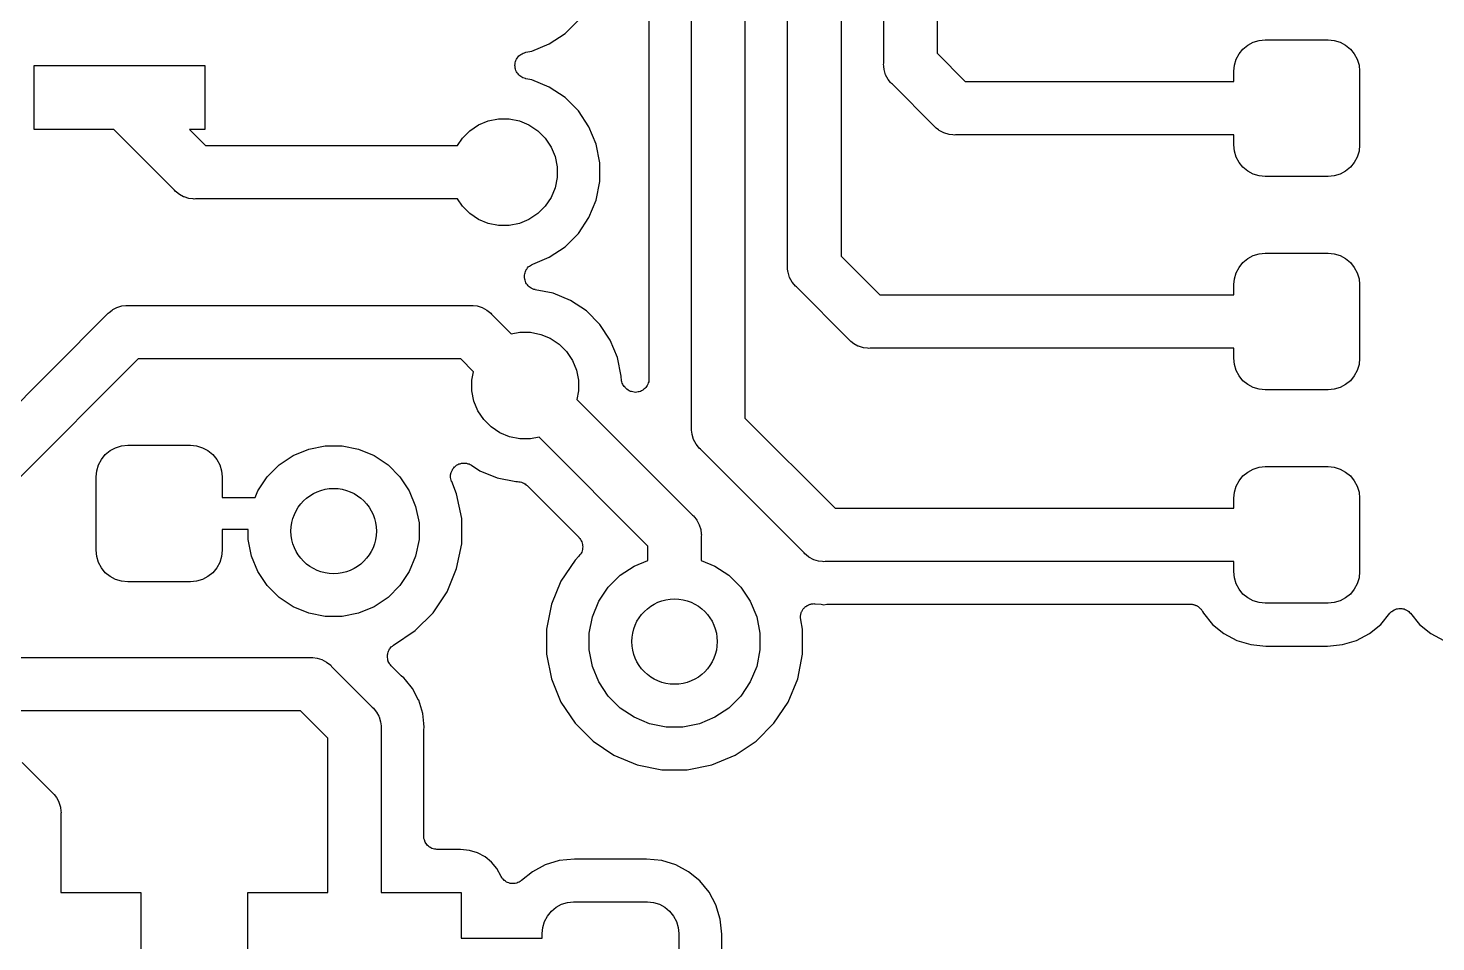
# Model space of a CAD drawing. Extents: x 113.2 to 188.8, y -123.8 to -78.2.
# Drawn here: x 132.37 to 138.97, y -113.51 to -109.22 of the extents above; entities that cross this region are included whole.
import ezdxf

# ---------------------------------------------------------------- set-up
doc = ezdxf.new("R2010")
doc.units = 0
doc.layers.add('BLACK', color=7, linetype='CONTINUOUS')

msp = doc.modelspace()

# ---------------------------------------------------------------- linework, layer by layer
at = {"layer": 'BLACK', "linetype": 'CONTINUOUS'}
for p, q in [((136.38, -109.389), (136.38, -103.084)), ((136.63, -103.038), (136.63, -109.343)), ((136.18, -103.661), (136.18, -110.293)), ((135.93, -110.339), (135.93, -103.707)), ((135.73, -104.011), (135.73, -111.053)), ((135.48, -111.099), (135.48, -104.057)), ((135.28, -105.775), (135.28, -110.869)), ((134.887, -109.25), (134.95, -109.187)), ((134.813, -109.299), (134.887, -109.25)), ((138.111, -109.291), (138.139, -109.283)), ((138.139, -109.283), (138.167, -109.28)), ((138.167, -109.28), (138.463, -109.28)), ((138.463, -109.28), (138.491, -109.283)), ((138.491, -109.283), (138.519, -109.291)), ((134.671, -109.355), (134.675, -109.352)), ((134.675, -109.352), (134.68, -109.348)), ((134.68, -109.348), (134.686, -109.345)), ((134.68, -109.348), (134.68, -109.348)), ((134.68, -109.348), (134.68, -109.348)), ((134.686, -109.345), (134.691, -109.342)), ((134.691, -109.342), (134.697, -109.34)), ((134.691, -109.342), (134.691, -109.342)), ((134.691, -109.342), (134.691, -109.342)), ((134.697, -109.34), (134.703, -109.338)), ((134.703, -109.338), (134.731, -109.333)), ((134.703, -109.338), (134.703, -109.338)), ((134.703, -109.338), (134.703, -109.338)), ((134.703, -109.338), (134.703, -109.338)), ((134.731, -109.333), (134.813, -109.299)), ((136.63, -109.343), (136.762, -109.475)), ((138.031, -109.371), (138.045, -109.346)), ((138.045, -109.346), (138.063, -109.323)), ((138.063, -109.323), (138.086, -109.305)), ((138.086, -109.305), (138.111, -109.291)), ((138.519, -109.291), (138.544, -109.305)), ((138.544, -109.305), (138.567, -109.323)), ((138.567, -109.323), (138.585, -109.346)), ((138.585, -109.346), (138.599, -109.371)), ((132.4, -109.7), (132.4, -109.4)), ((132.4, -109.4), (133.2, -109.4)), ((133.2, -109.4), (133.2, -109.7)), ((134.652, -109.4), (134.653, -109.393)), ((134.653, -109.405), (134.652, -109.4)), ((134.652, -109.4), (134.652, -109.4)), ((134.652, -109.4), (134.652, -109.4)), ((134.653, -109.393), (134.654, -109.387)), ((134.653, -109.412), (134.653, -109.405)), ((134.655, -109.417), (134.653, -109.412)), ((134.653, -109.412), (134.653, -109.412)), ((134.653, -109.412), (134.653, -109.412)), ((134.654, -109.387), (134.655, -109.381)), ((134.654, -109.387), (134.654, -109.387)), ((134.654, -109.387), (134.654, -109.387)), ((134.655, -109.381), (134.657, -109.376)), ((134.657, -109.423), (134.655, -109.417)), ((134.657, -109.376), (134.66, -109.37)), ((134.657, -109.376), (134.657, -109.376)), ((134.657, -109.376), (134.657, -109.376)), ((134.66, -109.37), (134.663, -109.365)), ((134.663, -109.365), (134.667, -109.36)), ((134.663, -109.365), (134.663, -109.365)), ((134.663, -109.365), (134.663, -109.365)), ((134.667, -109.36), (134.671, -109.355)), ((134.671, -109.355), (134.671, -109.355)), ((134.671, -109.355), (134.671, -109.355)), ((136.379, -109.395), (136.38, -109.389)), ((136.38, -109.401), (136.379, -109.395)), ((136.38, -109.404), (136.38, -109.401)), ((136.38, -109.401), (136.38, -109.401)), ((136.382, -109.419), (136.38, -109.404)), ((136.389, -109.443), (136.382, -109.419)), ((138.02, -109.427), (138.023, -109.399)), ((138.023, -109.399), (138.031, -109.371)), ((138.599, -109.371), (138.607, -109.399)), ((138.607, -109.399), (138.61, -109.427)), ((134.657, -109.424), (134.657, -109.423)), ((134.66, -109.429), (134.657, -109.424)), ((134.657, -109.424), (134.657, -109.424)), ((134.662, -109.434), (134.66, -109.429)), ((134.663, -109.434), (134.662, -109.434)), ((134.667, -109.439), (134.663, -109.434)), ((134.663, -109.434), (134.663, -109.434)), ((134.67, -109.444), (134.667, -109.439)), ((134.675, -109.448), (134.67, -109.444)), ((134.67, -109.444), (134.67, -109.444)), ((134.67, -109.444), (134.67, -109.444)), ((134.68, -109.452), (134.675, -109.448)), ((134.685, -109.455), (134.68, -109.452)), ((134.68, -109.452), (134.68, -109.452)), ((134.68, -109.452), (134.68, -109.452)), ((134.69, -109.458), (134.685, -109.455)), ((134.696, -109.46), (134.69, -109.458)), ((134.69, -109.458), (134.69, -109.458)), ((134.69, -109.458), (134.69, -109.458)), ((134.702, -109.461), (134.696, -109.46)), ((134.703, -109.462), (134.702, -109.461)), ((134.702, -109.461), (134.702, -109.461)), ((134.702, -109.461), (134.702, -109.461)), ((134.702, -109.461), (134.702, -109.461)), ((134.731, -109.467), (134.703, -109.462)), ((134.813, -109.501), (134.731, -109.467)), ((136.401, -109.465), (136.389, -109.443)), ((136.412, -109.479), (136.401, -109.465)), ((136.416, -109.484), (136.412, -109.479)), ((136.421, -109.488), (136.416, -109.484)), ((136.762, -109.475), (138.02, -109.475)), ((138.02, -109.475), (138.02, -109.427)), ((138.61, -109.427), (138.61, -109.772)), ((134.887, -109.55), (134.813, -109.501)), ((134.95, -109.613), (134.887, -109.55)), ((136.617, -109.684), (136.421, -109.488)), ((134.999, -109.687), (134.95, -109.613)), ((134.441, -109.706), (134.482, -109.678)), ((134.482, -109.678), (134.527, -109.66)), ((134.527, -109.66), (134.575, -109.65)), ((134.575, -109.65), (134.625, -109.65)), ((134.625, -109.65), (134.673, -109.66)), ((134.673, -109.66), (134.718, -109.678)), ((134.718, -109.678), (134.759, -109.706)), ((132.773, -109.7), (132.4, -109.7)), ((133.057, -109.984), (132.773, -109.7)), ((133.2, -109.7), (133.127, -109.7)), ((133.127, -109.7), (133.202, -109.775)), ((134.383, -109.775), (134.406, -109.741)), ((134.406, -109.741), (134.441, -109.706)), ((134.759, -109.706), (134.794, -109.741)), ((134.794, -109.741), (134.822, -109.782)), ((135.033, -109.769), (134.999, -109.687)), ((136.621, -109.689), (136.617, -109.684)), ((136.626, -109.693), (136.621, -109.689)), ((136.637, -109.701), (136.626, -109.693)), ((136.626, -109.693), (136.626, -109.693)), ((136.64, -109.704), (136.637, -109.701)), ((136.662, -109.716), (136.64, -109.704)), ((136.686, -109.723), (136.662, -109.716)), ((136.704, -109.725), (136.686, -109.723)), ((136.71, -109.726), (136.704, -109.725)), ((136.704, -109.725), (136.704, -109.725)), ((136.716, -109.725), (136.71, -109.726)), ((138.02, -109.725), (136.716, -109.725)), ((138.02, -109.772), (138.02, -109.725)), ((133.202, -109.775), (134.383, -109.775)), ((134.822, -109.782), (134.84, -109.827)), ((135.05, -109.856), (135.033, -109.769)), ((138.023, -109.801), (138.02, -109.772)), ((138.031, -109.829), (138.023, -109.801)), ((138.607, -109.801), (138.599, -109.829)), ((138.61, -109.772), (138.607, -109.801)), ((134.84, -109.827), (134.85, -109.875)), ((134.85, -109.875), (134.85, -109.925)), ((135.05, -109.944), (135.05, -109.856)), ((138.045, -109.854), (138.031, -109.829)), ((138.063, -109.877), (138.045, -109.854)), ((138.086, -109.895), (138.063, -109.877)), ((138.567, -109.877), (138.544, -109.895)), ((138.585, -109.854), (138.567, -109.877)), ((138.599, -109.829), (138.585, -109.854)), ((134.85, -109.925), (134.84, -109.973)), ((135.033, -110.031), (135.05, -109.944)), ((138.111, -109.909), (138.086, -109.895)), ((138.139, -109.917), (138.111, -109.909)), ((138.167, -109.92), (138.139, -109.917)), ((138.463, -109.92), (138.167, -109.92)), ((138.491, -109.917), (138.463, -109.92)), ((138.519, -109.909), (138.491, -109.917)), ((138.544, -109.895), (138.519, -109.909)), ((133.061, -109.989), (133.057, -109.984)), ((133.066, -109.993), (133.061, -109.989)), ((133.08, -110.004), (133.066, -109.993)), ((133.1, -110.015), (133.08, -110.004)), ((134.84, -109.973), (134.822, -110.018)), ((133.102, -110.016), (133.1, -110.015)), ((133.125, -110.023), (133.102, -110.016)), ((133.144, -110.025), (133.125, -110.023)), ((133.15, -110.026), (133.144, -110.025)), ((133.144, -110.025), (133.144, -110.025)), ((133.156, -110.025), (133.15, -110.026)), ((134.383, -110.025), (133.156, -110.025)), ((134.406, -110.059), (134.383, -110.025)), ((134.441, -110.094), (134.406, -110.059)), ((134.794, -110.059), (134.759, -110.094)), ((134.822, -110.018), (134.794, -110.059)), ((134.999, -110.113), (135.033, -110.031)), ((134.482, -110.122), (134.441, -110.094)), ((134.527, -110.14), (134.482, -110.122)), ((134.575, -110.15), (134.527, -110.14)), ((134.673, -110.14), (134.625, -110.15)), ((134.718, -110.122), (134.673, -110.14)), ((134.759, -110.094), (134.718, -110.122)), ((134.95, -110.187), (134.999, -110.113)), ((134.625, -110.15), (134.575, -110.15)), ((134.887, -110.25), (134.95, -110.187)), ((134.813, -110.299), (134.887, -110.25)), ((134.715, -110.344), (134.72, -110.341)), ((134.72, -110.341), (134.725, -110.337)), ((134.725, -110.337), (134.73, -110.334)), ((134.725, -110.337), (134.725, -110.337)), ((134.725, -110.337), (134.725, -110.337)), ((134.73, -110.334), (134.736, -110.331)), ((134.736, -110.331), (134.813, -110.299)), ((135.929, -110.345), (135.93, -110.339)), ((136.18, -110.293), (136.362, -110.475)), ((138.045, -110.346), (138.063, -110.323)), ((138.063, -110.323), (138.086, -110.305)), ((138.086, -110.305), (138.111, -110.291)), ((138.111, -110.291), (138.139, -110.283)), ((138.139, -110.283), (138.167, -110.28)), ((138.167, -110.28), (138.463, -110.28)), ((138.463, -110.28), (138.491, -110.283)), ((138.491, -110.283), (138.519, -110.291)), ((138.519, -110.291), (138.544, -110.305)), ((138.544, -110.305), (138.567, -110.323)), ((138.567, -110.323), (138.585, -110.346)), ((134.697, -110.382), (134.698, -110.376)), ((134.697, -110.388), (134.697, -110.382)), ((134.697, -110.389), (134.697, -110.388)), ((134.697, -110.394), (134.697, -110.389)), ((134.697, -110.389), (134.697, -110.389)), ((134.698, -110.401), (134.697, -110.394)), ((134.698, -110.376), (134.7, -110.371)), ((134.698, -110.376), (134.698, -110.376)), ((134.698, -110.376), (134.698, -110.376)), ((134.7, -110.406), (134.698, -110.401)), ((134.698, -110.401), (134.698, -110.401)), ((134.698, -110.401), (134.698, -110.401)), ((134.7, -110.371), (134.702, -110.365)), ((134.701, -110.412), (134.7, -110.406)), ((134.702, -110.365), (134.704, -110.36)), ((134.702, -110.365), (134.702, -110.365)), ((134.702, -110.365), (134.702, -110.365)), ((134.704, -110.36), (134.707, -110.354)), ((134.707, -110.354), (134.708, -110.354)), ((134.708, -110.354), (134.711, -110.349)), ((134.708, -110.354), (134.708, -110.354)), ((134.711, -110.349), (134.715, -110.344)), ((134.715, -110.344), (134.715, -110.344)), ((134.715, -110.344), (134.715, -110.344)), ((135.93, -110.351), (135.929, -110.345)), ((135.931, -110.365), (135.93, -110.351)), ((135.932, -110.369), (135.931, -110.365)), ((135.939, -110.393), (135.932, -110.369)), ((135.951, -110.415), (135.939, -110.393)), ((138.02, -110.427), (138.023, -110.399)), ((138.023, -110.399), (138.031, -110.371)), ((138.031, -110.371), (138.045, -110.346)), ((138.585, -110.346), (138.599, -110.371)), ((138.599, -110.371), (138.607, -110.399)), ((138.607, -110.399), (138.61, -110.427)), ((134.701, -110.413), (134.701, -110.412)), ((134.704, -110.418), (134.701, -110.413)), ((134.701, -110.413), (134.701, -110.413)), ((134.707, -110.423), (134.704, -110.418)), ((134.711, -110.428), (134.707, -110.423)), ((134.707, -110.423), (134.707, -110.423)), ((134.707, -110.423), (134.707, -110.423)), ((134.715, -110.433), (134.711, -110.428)), ((134.719, -110.437), (134.715, -110.433)), ((134.715, -110.433), (134.715, -110.433)), ((134.715, -110.433), (134.715, -110.433)), ((134.724, -110.441), (134.719, -110.437)), ((134.729, -110.444), (134.724, -110.441)), ((134.724, -110.441), (134.724, -110.441)), ((134.724, -110.441), (134.724, -110.441)), ((134.735, -110.447), (134.729, -110.444)), ((134.741, -110.449), (134.735, -110.447)), ((134.735, -110.447), (134.735, -110.447)), ((134.735, -110.447), (134.735, -110.447)), ((134.747, -110.45), (134.741, -110.449)), ((134.747, -110.451), (134.747, -110.45)), ((134.747, -110.45), (134.747, -110.45)), ((134.747, -110.45), (134.747, -110.45)), ((134.747, -110.45), (134.747, -110.45)), ((134.831, -110.467), (134.747, -110.451)), ((134.913, -110.501), (134.831, -110.467)), ((135.961, -110.427), (135.951, -110.415)), ((135.966, -110.434), (135.961, -110.427)), ((135.971, -110.438), (135.966, -110.434)), ((136.217, -110.684), (135.971, -110.438)), ((138.02, -110.475), (138.02, -110.427)), ((138.61, -110.427), (138.61, -110.772)), ((132.768, -110.544), (132.787, -110.534)), ((132.787, -110.534), (132.81, -110.527)), ((132.81, -110.527), (132.829, -110.525)), ((132.829, -110.525), (132.835, -110.524)), ((132.829, -110.525), (132.829, -110.525)), ((132.835, -110.524), (132.841, -110.525)), ((132.841, -110.525), (134.444, -110.525)), ((134.444, -110.525), (134.45, -110.524)), ((134.45, -110.524), (134.456, -110.525)), ((134.456, -110.525), (134.456, -110.525)), ((134.456, -110.525), (134.475, -110.527)), ((134.475, -110.527), (134.498, -110.534)), ((134.498, -110.534), (134.52, -110.546)), ((134.987, -110.55), (134.913, -110.501)), ((136.362, -110.475), (138.02, -110.475)), ((132.128, -111.18), (132.742, -110.566)), ((132.742, -110.566), (132.746, -110.561)), ((132.746, -110.561), (132.751, -110.557)), ((132.751, -110.557), (132.765, -110.546)), ((132.751, -110.557), (132.751, -110.557)), ((132.765, -110.546), (132.768, -110.544)), ((134.52, -110.546), (134.539, -110.561)), ((134.539, -110.561), (134.543, -110.566)), ((134.543, -110.566), (134.635, -110.658)), ((135.05, -110.613), (134.987, -110.55)), ((134.635, -110.658), (134.675, -110.65)), ((134.675, -110.65), (134.725, -110.65)), ((134.725, -110.65), (134.773, -110.66)), ((134.773, -110.66), (134.818, -110.678)), ((135.099, -110.687), (135.05, -110.613)), ((134.818, -110.678), (134.859, -110.706)), ((134.859, -110.706), (134.894, -110.741)), ((135.133, -110.769), (135.099, -110.687)), ((136.221, -110.689), (136.217, -110.684)), ((136.226, -110.693), (136.221, -110.689)), ((136.24, -110.704), (136.226, -110.693)), ((136.259, -110.715), (136.24, -110.704)), ((136.262, -110.716), (136.259, -110.715)), ((136.286, -110.723), (136.262, -110.716)), ((136.304, -110.725), (136.286, -110.723)), ((136.31, -110.726), (136.304, -110.725)), ((136.304, -110.725), (136.304, -110.725)), ((136.316, -110.725), (136.31, -110.726)), ((138.02, -110.725), (136.316, -110.725)), ((138.02, -110.772), (138.02, -110.725)), ((132.887, -110.775), (132.31, -111.352)), ((134.398, -110.775), (132.887, -110.775)), ((134.458, -110.835), (134.398, -110.775)), ((134.894, -110.741), (134.922, -110.782)), ((134.922, -110.782), (134.94, -110.827)), ((135.15, -110.856), (135.133, -110.769)), ((138.023, -110.801), (138.02, -110.772)), ((138.031, -110.829), (138.023, -110.801)), ((138.607, -110.801), (138.599, -110.829)), ((138.61, -110.772), (138.607, -110.801)), ((134.45, -110.875), (134.458, -110.835)), ((134.94, -110.827), (134.95, -110.875)), ((135.15, -110.864), (135.15, -110.856)), ((135.151, -110.87), (135.15, -110.864)), ((135.151, -110.876), (135.151, -110.87)), ((135.28, -110.87), (135.279, -110.875)), ((135.28, -110.869), (135.28, -110.869)), ((135.28, -110.869), (135.28, -110.869)), ((135.28, -110.869), (135.28, -110.869)), ((135.28, -110.869), (135.28, -110.87)), ((138.045, -110.854), (138.031, -110.829)), ((138.063, -110.877), (138.045, -110.854)), ((138.585, -110.854), (138.567, -110.877)), ((138.599, -110.829), (138.585, -110.854)), ((134.45, -110.925), (134.45, -110.875)), ((134.46, -110.973), (134.45, -110.925)), ((134.95, -110.925), (134.942, -110.965)), ((134.95, -110.875), (134.95, -110.925)), ((135.151, -110.877), (135.151, -110.876)), ((135.151, -110.876), (135.151, -110.876)), ((135.153, -110.882), (135.151, -110.877)), ((135.154, -110.888), (135.153, -110.882)), ((135.155, -110.888), (135.154, -110.888)), ((135.157, -110.893), (135.155, -110.888)), ((135.155, -110.888), (135.155, -110.888)), ((135.16, -110.899), (135.157, -110.893)), ((135.161, -110.899), (135.16, -110.899)), ((135.16, -110.899), (135.16, -110.899)), ((135.164, -110.904), (135.161, -110.899)), ((135.168, -110.908), (135.164, -110.904)), ((135.168, -110.909), (135.168, -110.908)), ((135.173, -110.913), (135.168, -110.909)), ((135.168, -110.909), (135.168, -110.909)), ((135.168, -110.909), (135.168, -110.909)), ((135.168, -110.909), (135.168, -110.909)), ((135.177, -110.917), (135.173, -110.913)), ((135.182, -110.921), (135.177, -110.917)), ((135.188, -110.924), (135.182, -110.921)), ((135.182, -110.921), (135.182, -110.921)), ((135.182, -110.921), (135.182, -110.921)), ((135.193, -110.927), (135.188, -110.924)), ((135.199, -110.928), (135.193, -110.927)), ((135.193, -110.927), (135.193, -110.927)), ((135.193, -110.927), (135.193, -110.927)), ((135.205, -110.93), (135.199, -110.928)), ((135.211, -110.931), (135.205, -110.93)), ((135.205, -110.93), (135.205, -110.93)), ((135.205, -110.93), (135.205, -110.93)), ((135.217, -110.932), (135.211, -110.931)), ((135.223, -110.931), (135.217, -110.932)), ((135.217, -110.932), (135.217, -110.931)), ((135.217, -110.931), (135.217, -110.932)), ((135.229, -110.93), (135.223, -110.931)), ((135.235, -110.929), (135.229, -110.93)), ((135.229, -110.93), (135.229, -110.93)), ((135.229, -110.93), (135.229, -110.93)), ((135.241, -110.927), (135.235, -110.929)), ((135.246, -110.924), (135.241, -110.927)), ((135.241, -110.927), (135.241, -110.927)), ((135.241, -110.927), (135.241, -110.927)), ((135.252, -110.921), (135.246, -110.924)), ((135.256, -110.917), (135.252, -110.921)), ((135.252, -110.921), (135.252, -110.921)), ((135.252, -110.921), (135.252, -110.921)), ((135.261, -110.914), (135.256, -110.917)), ((135.265, -110.909), (135.261, -110.913)), ((135.261, -110.913), (135.261, -110.913)), ((135.261, -110.913), (135.261, -110.914)), ((135.269, -110.904), (135.265, -110.909)), ((135.272, -110.899), (135.269, -110.904)), ((135.269, -110.904), (135.269, -110.904)), ((135.269, -110.904), (135.269, -110.904)), ((135.275, -110.893), (135.272, -110.899)), ((135.277, -110.887), (135.275, -110.893)), ((135.275, -110.893), (135.275, -110.893)), ((135.275, -110.893), (135.275, -110.893)), ((135.279, -110.882), (135.277, -110.887)), ((135.279, -110.875), (135.279, -110.882)), ((135.279, -110.882), (135.279, -110.882)), ((135.279, -110.882), (135.279, -110.882)), ((138.086, -110.895), (138.063, -110.877)), ((138.111, -110.909), (138.086, -110.895)), ((138.139, -110.917), (138.111, -110.909)), ((138.167, -110.92), (138.139, -110.917)), ((138.463, -110.92), (138.167, -110.92)), ((138.491, -110.917), (138.463, -110.92)), ((138.519, -110.909), (138.491, -110.917)), ((138.544, -110.895), (138.519, -110.909)), ((138.567, -110.877), (138.544, -110.895)), ((134.478, -111.018), (134.46, -110.973)), ((134.942, -110.965), (135.484, -111.507)), ((134.506, -111.059), (134.478, -111.018)), ((134.541, -111.094), (134.506, -111.059)), ((135.73, -111.053), (136.152, -111.475)), ((134.582, -111.122), (134.541, -111.094)), ((134.627, -111.14), (134.582, -111.122)), ((135.479, -111.105), (135.48, -111.099)), ((135.48, -111.111), (135.479, -111.105)), ((135.481, -111.117), (135.48, -111.111)), ((135.48, -111.111), (135.48, -111.111)), ((135.482, -111.13), (135.481, -111.117)), ((135.489, -111.153), (135.482, -111.13)), ((132.756, -111.205), (132.781, -111.191)), ((132.781, -111.191), (132.809, -111.183)), ((132.809, -111.183), (132.838, -111.18)), ((132.838, -111.18), (133.132, -111.18)), ((133.132, -111.18), (133.161, -111.183)), ((133.161, -111.183), (133.189, -111.191)), ((133.189, -111.191), (133.214, -111.205)), ((133.613, -111.228), (133.686, -111.198)), ((133.686, -111.198), (133.763, -111.182)), ((133.763, -111.182), (133.842, -111.182)), ((133.842, -111.182), (133.919, -111.198)), ((133.919, -111.198), (133.992, -111.228)), ((134.675, -111.15), (134.627, -111.14)), ((134.725, -111.15), (134.675, -111.15)), ((134.765, -111.142), (134.725, -111.15)), ((135.275, -111.652), (134.765, -111.142)), ((135.501, -111.175), (135.489, -111.153)), ((135.512, -111.189), (135.501, -111.175)), ((135.516, -111.194), (135.512, -111.189)), ((135.521, -111.198), (135.516, -111.194)), ((136.007, -111.684), (135.521, -111.198)), ((132.701, -111.271), (132.715, -111.246)), ((132.715, -111.246), (132.733, -111.223)), ((132.733, -111.223), (132.756, -111.205)), ((133.214, -111.205), (133.237, -111.223)), ((133.237, -111.223), (133.255, -111.246)), ((133.255, -111.246), (133.269, -111.271)), ((133.548, -111.272), (133.613, -111.228)), ((133.992, -111.228), (134.058, -111.272)), ((134.39, -111.267), (134.396, -111.266)), ((134.396, -111.266), (134.402, -111.264)), ((134.402, -111.264), (134.408, -111.263)), ((134.402, -111.264), (134.402, -111.264)), ((134.402, -111.264), (134.402, -111.264)), ((134.408, -111.263), (134.414, -111.263)), ((134.414, -111.263), (134.414, -111.263)), ((134.414, -111.263), (134.414, -111.263)), ((134.414, -111.263), (134.42, -111.263)), ((134.42, -111.263), (134.426, -111.264)), ((134.426, -111.264), (134.426, -111.264)), ((134.426, -111.264), (134.426, -111.264)), ((134.426, -111.264), (134.432, -111.266)), ((134.432, -111.266), (134.438, -111.267)), ((132.69, -111.328), (132.693, -111.299)), ((132.69, -111.672), (132.69, -111.328)), ((132.693, -111.299), (132.701, -111.271)), ((133.269, -111.271), (133.277, -111.299)), ((133.277, -111.299), (133.28, -111.328)), ((133.28, -111.328), (133.28, -111.425)), ((133.448, -111.393), (133.492, -111.327)), ((133.492, -111.327), (133.548, -111.272)), ((134.058, -111.272), (134.113, -111.327)), ((134.113, -111.327), (134.157, -111.393)), ((134.351, -111.318), (134.352, -111.313)), ((134.351, -111.325), (134.351, -111.318)), ((134.351, -111.33), (134.351, -111.325)), ((134.351, -111.325), (134.351, -111.325)), ((134.351, -111.325), (134.351, -111.325)), ((134.352, -111.337), (134.351, -111.33)), ((134.352, -111.312), (134.354, -111.307)), ((134.352, -111.313), (134.352, -111.312)), ((134.352, -111.313), (134.352, -111.313)), ((134.354, -111.307), (134.356, -111.301)), ((134.356, -111.301), (134.359, -111.295)), ((134.356, -111.301), (134.356, -111.301)), ((134.356, -111.301), (134.356, -111.301)), ((134.359, -111.295), (134.362, -111.29)), ((134.362, -111.29), (134.366, -111.285)), ((134.362, -111.29), (134.362, -111.29)), ((134.362, -111.29), (134.362, -111.29)), ((134.366, -111.285), (134.369, -111.281)), ((134.369, -111.281), (134.369, -111.281)), ((134.369, -111.281), (134.37, -111.281)), ((134.37, -111.281), (134.374, -111.277)), ((134.374, -111.277), (134.379, -111.273)), ((134.379, -111.273), (134.384, -111.27)), ((134.379, -111.273), (134.379, -111.273)), ((134.379, -111.273), (134.379, -111.273)), ((134.384, -111.27), (134.39, -111.267)), ((134.39, -111.267), (134.39, -111.267)), ((134.39, -111.267), (134.39, -111.267)), ((134.438, -111.267), (134.438, -111.267)), ((134.438, -111.267), (134.438, -111.267)), ((134.438, -111.267), (134.443, -111.27)), ((134.443, -111.27), (134.449, -111.273)), ((134.449, -111.273), (134.487, -111.299)), ((134.487, -111.299), (134.569, -111.333)), ((138.045, -111.346), (138.063, -111.323)), ((138.063, -111.323), (138.086, -111.305)), ((138.086, -111.305), (138.111, -111.291)), ((138.111, -111.291), (138.139, -111.283)), ((138.139, -111.283), (138.167, -111.28)), ((138.167, -111.28), (138.463, -111.28)), ((138.463, -111.28), (138.491, -111.283)), ((138.491, -111.283), (138.519, -111.291)), ((138.519, -111.291), (138.544, -111.305)), ((138.544, -111.305), (138.567, -111.323)), ((138.567, -111.323), (138.585, -111.346)), ((133.435, -111.425), (133.448, -111.393)), ((134.157, -111.393), (134.187, -111.466)), ((134.354, -111.343), (134.352, -111.337)), ((134.352, -111.337), (134.352, -111.337)), ((134.352, -111.337), (134.352, -111.337)), ((134.355, -111.349), (134.354, -111.343)), ((134.356, -111.349), (134.355, -111.349)), ((134.355, -111.349), (134.355, -111.349)), ((134.355, -111.349), (134.355, -111.349)), ((134.355, -111.349), (134.355, -111.349)), ((134.379, -111.407), (134.356, -111.349)), ((134.569, -111.333), (134.656, -111.35)), ((134.656, -111.35), (134.664, -111.35)), ((134.664, -111.35), (134.665, -111.35)), ((134.665, -111.35), (134.665, -111.35)), ((134.665, -111.35), (134.665, -111.35)), ((134.665, -111.35), (134.665, -111.35)), ((134.665, -111.35), (134.671, -111.351)), ((134.671, -111.351), (134.677, -111.351)), ((134.677, -111.351), (134.677, -111.351)), ((134.677, -111.351), (134.677, -111.351)), ((134.677, -111.351), (134.683, -111.353)), ((134.683, -111.353), (134.689, -111.355)), ((134.689, -111.355), (134.689, -111.355)), ((134.689, -111.355), (134.689, -111.355)), ((134.689, -111.355), (134.694, -111.358)), ((134.694, -111.358), (134.699, -111.361)), ((134.699, -111.361), (134.7, -111.361)), ((134.7, -111.361), (134.7, -111.361)), ((134.7, -111.361), (134.704, -111.365)), ((134.704, -111.365), (134.709, -111.368)), ((134.709, -111.368), (134.951, -111.611)), ((138.023, -111.399), (138.031, -111.371)), ((138.031, -111.371), (138.045, -111.346)), ((138.585, -111.346), (138.599, -111.371)), ((138.599, -111.371), (138.607, -111.399)), ((133.28, -111.425), (133.435, -111.425)), ((134.403, -111.523), (134.379, -111.407)), ((138.02, -111.427), (138.023, -111.399)), ((138.02, -111.475), (138.02, -111.427)), ((138.607, -111.399), (138.61, -111.427)), ((138.61, -111.427), (138.61, -111.772)), ((134.187, -111.466), (134.203, -111.543)), ((134.403, -111.641), (134.403, -111.523)), ((135.484, -111.507), (135.489, -111.511)), ((135.489, -111.511), (135.493, -111.516)), ((135.493, -111.516), (135.493, -111.516)), ((135.493, -111.516), (135.501, -111.526)), ((135.501, -111.526), (135.504, -111.53)), ((136.152, -111.475), (138.02, -111.475)), ((133.403, -111.575), (133.28, -111.575)), ((133.28, -111.575), (133.28, -111.672)), ((133.403, -111.622), (133.403, -111.575)), ((134.203, -111.543), (134.203, -111.622)), ((135.504, -111.53), (135.516, -111.552)), ((135.516, -111.552), (135.523, -111.575)), ((135.523, -111.575), (135.525, -111.594)), ((135.525, -111.594), (135.525, -111.594)), ((135.525, -111.594), (135.526, -111.6)), ((133.418, -111.699), (133.403, -111.622)), ((134.203, -111.622), (134.187, -111.699)), ((134.379, -111.757), (134.403, -111.641)), ((134.951, -111.611), (134.952, -111.612)), ((134.952, -111.612), (134.956, -111.616)), ((134.956, -111.616), (134.96, -111.621)), ((134.96, -111.621), (134.96, -111.621)), ((134.96, -111.621), (134.96, -111.621)), ((134.96, -111.621), (134.962, -111.627)), ((134.962, -111.627), (134.965, -111.632)), ((134.965, -111.632), (134.965, -111.632)), ((134.965, -111.632), (134.965, -111.632)), ((134.965, -111.632), (134.967, -111.638)), ((134.967, -111.638), (134.969, -111.644)), ((134.969, -111.644), (134.969, -111.644)), ((134.969, -111.644), (134.969, -111.644)), ((134.969, -111.644), (134.969, -111.65)), ((134.969, -111.65), (134.97, -111.656)), ((134.97, -111.656), (134.969, -111.662)), ((134.97, -111.656), (134.97, -111.656)), ((134.97, -111.656), (134.97, -111.656)), ((135.275, -111.719), (135.275, -111.652)), ((135.526, -111.6), (135.525, -111.606)), ((135.525, -111.606), (135.525, -111.719)), ((132.693, -111.701), (132.69, -111.672)), ((132.701, -111.729), (132.693, -111.701)), ((133.277, -111.701), (133.269, -111.729)), ((133.28, -111.672), (133.277, -111.701)), ((133.448, -111.772), (133.418, -111.699)), ((134.187, -111.699), (134.157, -111.772)), ((134.934, -111.718), (134.868, -111.816)), ((134.951, -111.7), (134.934, -111.718)), ((134.955, -111.695), (134.951, -111.7)), ((134.959, -111.691), (134.955, -111.695)), ((134.962, -111.685), (134.959, -111.691)), ((134.959, -111.691), (134.959, -111.691)), ((134.959, -111.691), (134.959, -111.691)), ((134.965, -111.68), (134.962, -111.685)), ((134.967, -111.674), (134.965, -111.68)), ((134.965, -111.68), (134.965, -111.68)), ((134.965, -111.68), (134.965, -111.68)), ((134.969, -111.668), (134.967, -111.674)), ((134.969, -111.662), (134.969, -111.668)), ((134.969, -111.668), (134.969, -111.668)), ((134.969, -111.668), (134.969, -111.668)), ((135.211, -111.746), (135.275, -111.719)), ((135.525, -111.719), (135.589, -111.746)), ((136.011, -111.689), (136.007, -111.684)), ((136.016, -111.693), (136.011, -111.689)), ((136.029, -111.704), (136.016, -111.693)), ((136.016, -111.693), (136.016, -111.693)), ((136.03, -111.704), (136.029, -111.704)), ((136.052, -111.716), (136.03, -111.704)), ((136.075, -111.723), (136.052, -111.716)), ((136.094, -111.725), (136.075, -111.723)), ((136.1, -111.726), (136.094, -111.725)), ((136.094, -111.725), (136.094, -111.725)), ((136.106, -111.725), (136.1, -111.726)), ((138.02, -111.725), (136.106, -111.725)), ((138.02, -111.772), (138.02, -111.725)), ((132.715, -111.754), (132.701, -111.729)), ((132.733, -111.777), (132.715, -111.754)), ((132.756, -111.795), (132.733, -111.777)), ((133.237, -111.777), (133.214, -111.795)), ((133.255, -111.754), (133.237, -111.777)), ((133.269, -111.729), (133.255, -111.754)), ((133.492, -111.837), (133.448, -111.772)), ((134.157, -111.772), (134.113, -111.837)), ((134.334, -111.866), (134.379, -111.757)), ((135.089, -111.845), (135.145, -111.789)), ((135.145, -111.789), (135.211, -111.746)), ((135.589, -111.746), (135.655, -111.789)), ((135.655, -111.789), (135.711, -111.845)), ((138.023, -111.801), (138.02, -111.772)), ((138.61, -111.772), (138.607, -111.801)), ((132.781, -111.809), (132.756, -111.795)), ((132.809, -111.817), (132.781, -111.809)), ((132.838, -111.82), (132.809, -111.817)), ((133.132, -111.82), (132.838, -111.82)), ((133.161, -111.817), (133.132, -111.82)), ((133.189, -111.809), (133.161, -111.817)), ((133.214, -111.795), (133.189, -111.809)), ((133.548, -111.893), (133.492, -111.837)), ((134.113, -111.837), (134.058, -111.893)), ((134.868, -111.816), (134.823, -111.925)), ((135.046, -111.911), (135.089, -111.845)), ((135.711, -111.845), (135.754, -111.911)), ((138.031, -111.829), (138.023, -111.801)), ((138.045, -111.854), (138.031, -111.829)), ((138.063, -111.877), (138.045, -111.854)), ((138.585, -111.854), (138.567, -111.877)), ((138.599, -111.829), (138.585, -111.854)), ((138.607, -111.801), (138.599, -111.829)), ((133.613, -111.937), (133.548, -111.893)), ((134.058, -111.893), (133.992, -111.937)), ((134.269, -111.965), (134.334, -111.866)), ((134.823, -111.925), (134.8, -112.041)), ((135.015, -111.983), (135.046, -111.911)), ((135.754, -111.911), (135.785, -111.983)), ((136.032, -111.926), (136.035, -111.925)), ((136.035, -111.925), (136.038, -111.924)), ((136.038, -111.924), (136.041, -111.923)), ((136.041, -111.923), (136.044, -111.923)), ((136.044, -111.923), (136.047, -111.923)), ((136.047, -111.923), (136.05, -111.923)), ((136.05, -111.923), (136.053, -111.922)), ((136.053, -111.922), (136.056, -111.923)), ((136.056, -111.923), (136.059, -111.923)), ((136.059, -111.923), (136.087, -111.925)), ((136.087, -111.925), (136.087, -111.925)), ((136.087, -111.925), (136.1, -111.927)), ((136.1, -111.927), (136.113, -111.925)), ((136.113, -111.925), (136.114, -111.925)), ((136.114, -111.925), (136.116, -111.925)), ((136.116, -111.925), (136.119, -111.925)), ((136.119, -111.925), (137.818, -111.925)), ((137.818, -111.925), (137.819, -111.925)), ((137.819, -111.925), (137.822, -111.925)), ((137.822, -111.925), (137.825, -111.925)), ((137.825, -111.925), (137.828, -111.926)), ((138.086, -111.895), (138.063, -111.877)), ((138.111, -111.909), (138.086, -111.895)), ((138.139, -111.917), (138.111, -111.909)), ((138.167, -111.92), (138.139, -111.917)), ((138.463, -111.92), (138.167, -111.92)), ((138.491, -111.917), (138.463, -111.92)), ((138.519, -111.909), (138.491, -111.917)), ((138.544, -111.895), (138.519, -111.909)), ((138.567, -111.877), (138.544, -111.895)), ((133.686, -111.967), (133.613, -111.937)), ((133.763, -111.982), (133.686, -111.967)), ((133.842, -111.982), (133.763, -111.982)), ((133.919, -111.967), (133.842, -111.982)), ((133.992, -111.937), (133.919, -111.967)), ((134.185, -112.048), (134.269, -111.965)), ((135, -112.061), (135.015, -111.983)), ((135.785, -111.983), (135.8, -112.061)), ((135.99, -111.978), (135.991, -111.975)), ((135.99, -111.981), (135.99, -111.978)), ((135.99, -111.984), (135.99, -111.981)), ((135.99, -111.988), (135.99, -111.984)), ((135.99, -111.991), (135.99, -111.988)), ((135.991, -111.994), (135.99, -111.991)), ((135.991, -111.972), (135.992, -111.969)), ((135.991, -111.975), (135.991, -111.972)), ((135.992, -111.969), (135.993, -111.966)), ((135.993, -111.966), (135.994, -111.963)), ((135.994, -111.963), (135.995, -111.96)), ((135.995, -111.96), (135.997, -111.958)), ((135.997, -111.958), (135.998, -111.955)), ((135.998, -111.955), (136, -111.952)), ((136, -111.952), (136.001, -111.95)), ((136.001, -111.95), (136.003, -111.947)), ((136.003, -111.947), (136.005, -111.945)), ((136.005, -111.945), (136.007, -111.943)), ((136.007, -111.943), (136.009, -111.94)), ((136.009, -111.94), (136.011, -111.938)), ((136.011, -111.938), (136.013, -111.936)), ((136.013, -111.936), (136.016, -111.935)), ((136.016, -111.935), (136.019, -111.933)), ((136.019, -111.933), (136.021, -111.931)), ((136.021, -111.931), (136.023, -111.93)), ((136.023, -111.93), (136.027, -111.928)), ((136.027, -111.928), (136.029, -111.927)), ((136.029, -111.927), (136.032, -111.926)), ((137.828, -111.926), (137.831, -111.926)), ((137.831, -111.926), (137.834, -111.927)), ((137.834, -111.927), (137.837, -111.928)), ((137.837, -111.928), (137.84, -111.929)), ((137.84, -111.929), (137.843, -111.93)), ((137.843, -111.93), (137.845, -111.931)), ((137.845, -111.931), (137.848, -111.932)), ((137.848, -111.932), (137.851, -111.934)), ((137.851, -111.934), (137.854, -111.936)), ((137.854, -111.936), (137.856, -111.938)), ((137.856, -111.938), (137.858, -111.939)), ((137.858, -111.939), (137.86, -111.942)), ((137.86, -111.942), (137.863, -111.944)), ((137.863, -111.944), (137.865, -111.946)), ((137.865, -111.946), (137.867, -111.948)), ((137.867, -111.948), (137.869, -111.951)), ((137.869, -111.951), (137.871, -111.953)), ((137.871, -111.953), (137.872, -111.956)), ((137.872, -111.956), (137.874, -111.958)), ((137.874, -111.958), (137.878, -111.966)), ((137.878, -111.966), (137.921, -112.019)), ((138.709, -112.019), (138.751, -111.967)), ((138.751, -111.967), (138.752, -111.967)), ((138.752, -111.966), (138.756, -111.962)), ((138.752, -111.967), (138.752, -111.966)), ((138.752, -111.967), (138.752, -111.967)), ((138.752, -111.967), (138.752, -111.967)), ((138.756, -111.962), (138.76, -111.958)), ((138.76, -111.958), (138.761, -111.958)), ((138.761, -111.958), (138.766, -111.955)), ((138.761, -111.958), (138.761, -111.958)), ((138.766, -111.955), (138.771, -111.951)), ((138.771, -111.951), (138.777, -111.949)), ((138.771, -111.951), (138.771, -111.951)), ((138.771, -111.951), (138.771, -111.951)), ((138.777, -111.949), (138.782, -111.947)), ((138.782, -111.947), (138.788, -111.946)), ((138.782, -111.947), (138.782, -111.947)), ((138.782, -111.947), (138.782, -111.947)), ((138.788, -111.946), (138.794, -111.944)), ((138.794, -111.944), (138.794, -111.944)), ((138.794, -111.944), (138.794, -111.944)), ((138.794, -111.944), (138.8, -111.944)), ((138.8, -111.944), (138.806, -111.944)), ((138.806, -111.944), (138.807, -111.944)), ((138.807, -111.944), (138.807, -111.944)), ((138.807, -111.944), (138.812, -111.946)), ((138.812, -111.946), (138.818, -111.947)), ((138.818, -111.947), (138.819, -111.947)), ((138.819, -111.947), (138.819, -111.947)), ((138.819, -111.947), (138.824, -111.949)), ((138.824, -111.949), (138.83, -111.952)), ((138.83, -111.952), (138.83, -111.952)), ((138.83, -111.952), (138.83, -111.952)), ((138.83, -111.952), (138.835, -111.955)), ((138.835, -111.955), (138.84, -111.958)), ((138.84, -111.958), (138.84, -111.959)), ((138.84, -111.959), (138.84, -111.959)), ((138.84, -111.959), (138.844, -111.963)), ((138.844, -111.963), (138.849, -111.967)), ((138.849, -111.967), (138.891, -112.019)), ((134.083, -112.117), (134.185, -112.048)), ((134.8, -112.041), (134.8, -112.159)), ((135.991, -111.996), (135.991, -111.994)), ((135.991, -111.997), (135.991, -111.996)), ((136, -112.041), (135.991, -111.997)), ((136, -112.159), (136, -112.041)), ((137.921, -112.019), (137.974, -112.062)), ((138.656, -112.062), (138.709, -112.019)), ((138.891, -112.019), (138.944, -112.062)), ((134.073, -112.124), (134.078, -112.121)), ((134.078, -112.121), (134.083, -112.117)), ((135, -112.139), (135, -112.061)), ((135.8, -112.061), (135.8, -112.139)), ((137.974, -112.062), (138.034, -112.094)), ((138.034, -112.094), (138.1, -112.114)), ((138.1, -112.114), (138.171, -112.121)), ((138.171, -112.121), (138.459, -112.121)), ((138.459, -112.121), (138.53, -112.114)), ((138.53, -112.114), (138.596, -112.094)), ((138.596, -112.094), (138.656, -112.062)), ((138.944, -112.062), (139.004, -112.094)), ((131.652, -112.175), (133.694, -112.175)), ((133.694, -112.175), (133.7, -112.174)), ((133.7, -112.174), (133.706, -112.175)), ((133.706, -112.175), (133.706, -112.175)), ((133.706, -112.175), (133.725, -112.177)), ((133.725, -112.177), (133.748, -112.184)), ((133.748, -112.184), (133.77, -112.196)), ((134.055, -112.162), (134.056, -112.157)), ((134.055, -112.168), (134.055, -112.162)), ((134.055, -112.169), (134.055, -112.168)), ((134.055, -112.175), (134.055, -112.169)), ((134.055, -112.169), (134.055, -112.169)), ((134.056, -112.181), (134.055, -112.175)), ((134.056, -112.156), (134.058, -112.15)), ((134.056, -112.157), (134.056, -112.156)), ((134.056, -112.156), (134.056, -112.156)), ((134.057, -112.187), (134.056, -112.181)), ((134.056, -112.181), (134.056, -112.181)), ((134.056, -112.181), (134.056, -112.181)), ((134.059, -112.192), (134.057, -112.187)), ((134.058, -112.15), (134.06, -112.145)), ((134.06, -112.144), (134.063, -112.139)), ((134.06, -112.145), (134.06, -112.144)), ((134.06, -112.145), (134.06, -112.145)), ((134.063, -112.139), (134.065, -112.134)), ((134.065, -112.134), (134.065, -112.134)), ((134.065, -112.134), (134.066, -112.134)), ((134.066, -112.134), (134.069, -112.129)), ((134.069, -112.129), (134.073, -112.125)), ((134.073, -112.125), (134.073, -112.124)), ((134.073, -112.124), (134.073, -112.124)), ((134.8, -112.159), (134.823, -112.275)), ((135.015, -112.217), (135, -112.139)), ((135.8, -112.139), (135.785, -112.217)), ((135.977, -112.275), (136, -112.159)), ((133.77, -112.196), (133.789, -112.211)), ((133.789, -112.211), (133.793, -112.216)), ((133.793, -112.216), (133.984, -112.407)), ((134.059, -112.193), (134.059, -112.192)), ((134.062, -112.198), (134.059, -112.193)), ((134.059, -112.193), (134.059, -112.193)), ((134.065, -112.203), (134.062, -112.198)), ((134.065, -112.204), (134.065, -112.203)), ((134.065, -112.203), (134.065, -112.203)), ((134.069, -112.208), (134.065, -112.204)), ((134.072, -112.213), (134.069, -112.208)), ((134.073, -112.213), (134.072, -112.213)), ((134.116, -112.257), (134.073, -112.213)), ((134.073, -112.213), (134.073, -112.213)), ((134.073, -112.213), (134.073, -112.213)), ((134.073, -112.213), (134.073, -112.213)), ((135.046, -112.289), (135.015, -112.217)), ((135.785, -112.217), (135.754, -112.289)), ((134.118, -112.258), (134.116, -112.257)), ((134.12, -112.26), (134.118, -112.258)), ((134.121, -112.261), (134.12, -112.26)), ((134.131, -112.269), (134.121, -112.261)), ((134.139, -112.279), (134.131, -112.269)), ((134.172, -112.319), (134.139, -112.279)), ((134.139, -112.279), (134.139, -112.279)), ((134.201, -112.375), (134.172, -112.319)), ((134.823, -112.275), (134.868, -112.384)), ((135.089, -112.355), (135.046, -112.289)), ((135.754, -112.289), (135.711, -112.355)), ((135.932, -112.384), (135.977, -112.275)), ((134.202, -112.375), (134.201, -112.375)), ((134.201, -112.375), (134.201, -112.375)), ((134.22, -112.436), (134.202, -112.375)), ((134.868, -112.384), (134.934, -112.482)), ((135.145, -112.411), (135.089, -112.355)), ((135.711, -112.355), (135.655, -112.411)), ((135.866, -112.482), (135.932, -112.384)), ((133.648, -112.425), (131.606, -112.425)), ((133.775, -112.552), (133.648, -112.425)), ((133.984, -112.407), (133.989, -112.411)), ((133.989, -112.411), (133.993, -112.416)), ((133.993, -112.416), (134.004, -112.43)), ((134.004, -112.43), (134.015, -112.449)), ((134.015, -112.449), (134.016, -112.452)), ((134.016, -112.452), (134.023, -112.475)), ((134.225, -112.483), (134.22, -112.436)), ((135.211, -112.454), (135.145, -112.411)), ((135.655, -112.411), (135.589, -112.454)), ((134.023, -112.475), (134.025, -112.494)), ((134.025, -112.494), (134.025, -112.494)), ((134.025, -112.494), (134.026, -112.5)), ((134.026, -112.5), (134.025, -112.506)), ((134.025, -112.506), (134.025, -113.275)), ((134.227, -112.5), (134.225, -112.483)), ((134.225, -112.483), (134.225, -112.483)), ((134.225, -112.513), (134.227, -112.5)), ((134.225, -112.516), (134.225, -112.513)), ((134.225, -112.518), (134.225, -112.516)), ((134.225, -112.519), (134.225, -112.518)), ((134.225, -113.011), (134.225, -112.519)), ((134.934, -112.482), (135.018, -112.566)), ((135.283, -112.485), (135.211, -112.454)), ((135.361, -112.5), (135.283, -112.485)), ((135.439, -112.5), (135.361, -112.5)), ((135.517, -112.485), (135.439, -112.5)), ((135.589, -112.454), (135.517, -112.485)), ((135.782, -112.566), (135.866, -112.482)), ((133.775, -113.275), (133.775, -112.552)), ((135.018, -112.566), (135.116, -112.632)), ((135.684, -112.632), (135.782, -112.566)), ((135.116, -112.632), (135.225, -112.677)), ((135.575, -112.677), (135.684, -112.632)), ((132.343, -112.666), (132.484, -112.807)), ((135.225, -112.677), (135.341, -112.7)), ((135.341, -112.7), (135.459, -112.7)), ((135.459, -112.7), (135.575, -112.677)), ((132.484, -112.807), (132.489, -112.811)), ((132.489, -112.811), (132.493, -112.816)), ((132.493, -112.816), (132.504, -112.83)), ((132.504, -112.83), (132.514, -112.847)), ((132.514, -112.847), (132.516, -112.852)), ((132.516, -112.852), (132.523, -112.875)), ((132.523, -112.875), (132.525, -112.894)), ((132.525, -112.894), (132.525, -112.894)), ((132.525, -112.894), (132.526, -112.9)), ((132.526, -112.9), (132.525, -112.906)), ((132.525, -112.906), (132.525, -113.275)), ((134.226, -113.017), (134.225, -113.011)), ((134.226, -113.023), (134.226, -113.017)), ((134.228, -113.029), (134.226, -113.023)), ((134.226, -113.023), (134.226, -113.023)), ((134.226, -113.023), (134.226, -113.023)), ((134.23, -113.034), (134.228, -113.029)), ((134.23, -113.035), (134.23, -113.034)), ((134.232, -113.04), (134.23, -113.035)), ((134.23, -113.035), (134.23, -113.035)), ((134.235, -113.045), (134.232, -113.04)), ((134.236, -113.046), (134.235, -113.045)), ((134.235, -113.045), (134.235, -113.045)), ((134.239, -113.05), (134.236, -113.046)), ((134.243, -113.055), (134.239, -113.05)), ((134.248, -113.059), (134.243, -113.055)), ((134.243, -113.055), (134.243, -113.055)), ((134.243, -113.055), (134.243, -113.055)), ((134.252, -113.063), (134.248, -113.059)), ((134.253, -113.063), (134.252, -113.063)), ((134.258, -113.066), (134.253, -113.063)), ((134.253, -113.063), (134.253, -113.063)), ((134.263, -113.069), (134.258, -113.066)), ((134.269, -113.071), (134.263, -113.069)), ((134.263, -113.069), (134.263, -113.069)), ((134.263, -113.069), (134.263, -113.069)), ((134.275, -113.072), (134.269, -113.071)), ((134.281, -113.073), (134.275, -113.072)), ((134.275, -113.072), (134.275, -113.072)), ((134.275, -113.072), (134.275, -113.072)), ((134.287, -113.074), (134.281, -113.073)), ((134.288, -113.074), (134.287, -113.074)), ((134.287, -113.074), (134.287, -113.074)), ((134.287, -113.074), (134.287, -113.074)), ((134.287, -113.074), (134.287, -113.074)), ((134.397, -113.074), (134.288, -113.074)), ((134.439, -113.078), (134.397, -113.074)), ((134.477, -113.089), (134.439, -113.078)), ((134.512, -113.108), (134.477, -113.089)), ((134.542, -113.133), (134.512, -113.108)), ((134.567, -113.163), (134.542, -113.133)), ((134.587, -113.201), (134.567, -113.163)), ((134.734, -113.178), (134.683, -113.22)), ((134.794, -113.146), (134.734, -113.178)), ((134.86, -113.126), (134.794, -113.146)), ((134.931, -113.119), (134.86, -113.126)), ((135.269, -113.119), (134.931, -113.119)), ((135.34, -113.126), (135.269, -113.119)), ((135.406, -113.146), (135.34, -113.126)), ((135.466, -113.178), (135.406, -113.146)), ((135.519, -113.221), (135.466, -113.178)), ((134.591, -113.206), (134.587, -113.201)), ((134.594, -113.211), (134.591, -113.206)), ((134.598, -113.215), (134.594, -113.211)), ((134.594, -113.211), (134.594, -113.211)), ((134.594, -113.211), (134.594, -113.211)), ((134.602, -113.22), (134.598, -113.215)), ((134.603, -113.22), (134.602, -113.22)), ((134.608, -113.223), (134.603, -113.22)), ((134.603, -113.22), (134.603, -113.22)), ((134.613, -113.227), (134.608, -113.223)), ((134.618, -113.229), (134.613, -113.227)), ((134.613, -113.227), (134.613, -113.227)), ((134.613, -113.227), (134.613, -113.227)), ((134.624, -113.231), (134.618, -113.229)), ((134.63, -113.233), (134.624, -113.231)), ((134.624, -113.231), (134.624, -113.231)), ((134.624, -113.231), (134.624, -113.231)), ((134.636, -113.234), (134.63, -113.233)), ((134.642, -113.234), (134.636, -113.234)), ((134.636, -113.234), (134.636, -113.234)), ((134.636, -113.234), (134.636, -113.234)), ((134.648, -113.234), (134.642, -113.234)), ((134.654, -113.233), (134.648, -113.234)), ((134.648, -113.234), (134.648, -113.234)), ((134.648, -113.234), (134.648, -113.234)), ((134.66, -113.232), (134.654, -113.233)), ((134.661, -113.232), (134.66, -113.232)), ((134.66, -113.232), (134.66, -113.232)), ((134.666, -113.229), (134.661, -113.232)), ((134.672, -113.227), (134.666, -113.229)), ((134.677, -113.224), (134.672, -113.227)), ((134.672, -113.227), (134.672, -113.227)), ((134.672, -113.227), (134.672, -113.227)), ((134.682, -113.22), (134.677, -113.224)), ((134.683, -113.22), (134.682, -113.22)), ((134.682, -113.22), (134.682, -113.22)), ((134.682, -113.22), (134.682, -113.22)), ((134.682, -113.22), (134.682, -113.22)), ((135.562, -113.274), (135.519, -113.221)), ((132.525, -113.275), (132.9, -113.275)), ((132.9, -113.275), (132.9, -114.525)), ((133.4, -114.525), (133.4, -113.275)), ((133.4, -113.275), (133.775, -113.275)), ((134.025, -113.275), (134.4, -113.275)), ((134.4, -113.275), (134.4, -113.49)), ((135.594, -113.334), (135.562, -113.274)), ((134.805, -113.386), (134.823, -113.363)), ((134.823, -113.363), (134.846, -113.345)), ((134.846, -113.345), (134.871, -113.331)), ((134.871, -113.331), (134.899, -113.323)), ((134.899, -113.323), (134.927, -113.32)), ((134.927, -113.32), (135.273, -113.32)), ((135.273, -113.32), (135.301, -113.323)), ((135.301, -113.323), (135.329, -113.331)), ((135.329, -113.331), (135.354, -113.345)), ((135.354, -113.345), (135.377, -113.363)), ((135.377, -113.363), (135.395, -113.386)), ((135.614, -113.4), (135.594, -113.334)), ((134.78, -113.468), (134.783, -113.439)), ((134.783, -113.439), (134.791, -113.411)), ((134.791, -113.411), (134.805, -113.386)), ((135.395, -113.386), (135.409, -113.411)), ((135.409, -113.411), (135.417, -113.439)), ((135.417, -113.439), (135.42, -113.468)), ((135.621, -113.471), (135.614, -113.4)), ((134.4, -113.49), (134.78, -113.49)), ((134.78, -113.49), (134.78, -113.468)), ((135.42, -113.468), (135.42, -113.762)), ((135.621, -113.759), (135.621, -113.471))]:
    msp.add_line(p, q, dxfattribs=at)
at = {"layer": 'BLACK'}
for centre in [(133.803, -111.582), (135.4, -112.1)]:
    msp.add_circle(centre, 0.2, dxfattribs=at)

doc.saveas('drawing.dxf')
